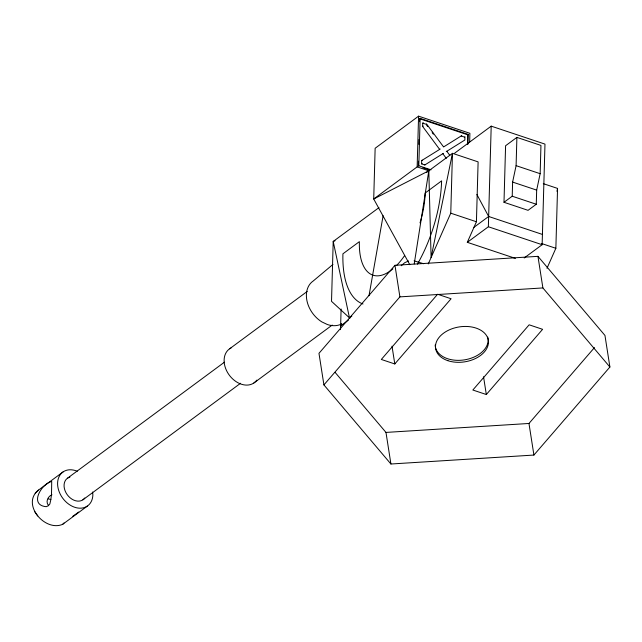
<?xml version="1.0" encoding="UTF-8"?>
<svg xmlns="http://www.w3.org/2000/svg" width="642" height="642" viewBox="0 0 642 642"><rect width="100%" height="100%" fill="white"/><g stroke="black" fill="none" stroke-linecap="round" stroke-linejoin="round"><path stroke-width="0.96" d="M340.525 329.635L341.103 309.019M409.773 264.681L373.716 198.996L417.148 166.888L418.576 116.162L469.896 133.303L469.655 141.986M418.423 161.206L418.287 166.142L418.801 165.764L420.133 118.361L468.251 134.427L467.97 144.193M418.897 144.418L419.033 139.475M419.539 121.699L419.619 118.738L420.133 118.361M443.381 153.35L424.795 164.962L421.585 163.887L421.682 160.564L422.195 160.179M440.163 149.016L439.65 149.401L422.645 126.466L422.733 123.136L423.247 122.758M428.262 263.926L450.764 213.184L452.458 153.31L478.113 161.88L476.428 221.755L467.304 242.323L515.422 258.389M467.456 144.57L467.737 134.812L468.251 134.427M467.304 242.323L488.369 226.754L491.202 126.145L544.978 144.113L542.137 244.714L524.201 257.972M503.994 202.294L505.591 145.742L516.898 137.388L540.949 145.421L540.155 173.693L536.672 190.112L536.271 204.252L528.053 210.327L503.994 202.294L512.22 196.219L512.613 182.079L516.096 165.66L516.898 137.388M546.992 268.284L555.86 248.293L557.553 188.411L543.293 183.652M414.226 263.878L428.808 170.788L417.148 166.888M369.006 295.705L383.113 215.728M556.951 191.332L557.553 188.411M63.125 471.878L38.52 490.063C20.857 503.954 44.884 532.17 62.707 524.297L87.344 506.089M341.713 324.21L340.629 325.895L341.68 324.202L340.629 325.895L348.47 320.101M394.958 265.298L318.97 353.333L323.921 384.911L390.922 464.006L533.919 455.058L609.9 367.023L604.957 335.437L537.948 256.351L394.958 265.298L399.902 296.877L323.921 384.911M394.79 363.958L451.077 298.747L437.603 294.245L381.324 359.456L394.79 363.958L392.013 346.19M486.323 394.525L542.602 329.314L529.136 324.812L472.849 390.023L486.323 394.525L483.538 376.758M335.076 372.344L385.978 432.419L528.968 423.471L594.476 347.579M62.707 524.297L63.999 522.965M401.202 265.732L404.637 262.763L408.569 260.973M35.174 493.241L38.52 490.063M332.949 264.44L313.208 281.003A25.792 19.132 53.5 0 0 321.883 321.923L327.484 324.571A25.792 19.132 53.5 0 0 341.584 323.961M78.685 512.059L72.819 516.28M418.576 116.162L375.145 148.262L373.716 198.996L428.808 170.788L431.095 257.538L452.458 153.31L426.4 172.57M422.645 126.466L423.158 126.081M432.7 132.244L432.186 132.629L433.326 134.17M421.585 163.887L422.099 163.509M443.879 146.769L461.742 135.614M424.795 164.962L425.309 164.577M378.957 207.639L333.206 241.456L331.521 301.331L349.922 318.272M454.705 153.125L491.202 126.145M229.651 348.775L307.213 291.452M67.562 478.154L224.443 362.184M82.898 499.813L240.581 383.258M253.871 382.985L332.227 325.069M351.824 316.137L349.481 317.87L333.206 241.456L335.06 240.742M473.948 227.34L488.658 216.474L542.434 234.434M421.682 160.564L439.65 149.401M51.962 494.781C47.853 496.29 45.365 501.843 48.447 505.431M399.902 296.877L542.891 287.937L609.9 367.023M48.254 498.938L50.341 499.324M414.09 260.853L423.688 263.734M419.619 118.738L467.737 134.812M422.733 123.136L425.943 124.211L426.457 123.826L443.566 146.906M461.229 135.992L464.431 137.067L464.944 136.682L464.856 140.012L446.27 151.616L446.784 151.239L449.809 155.324M516.096 165.66L540.155 173.693M512.613 182.079L536.672 190.112M512.22 196.219L536.271 204.252M418.801 165.764L431.023 169.841M422.982 167.714L429.562 169.913M450.764 213.184L476.428 221.755M541.607 243.527L555.86 248.293M488.369 226.754L542.137 244.714M426.513 124.973L427.644 126.506M442.868 153.735L446.278 158.341M34.636 511.554L37.758 515.959M476.87 194.478L488.658 216.474M537.948 256.351L542.891 287.937M528.968 423.471L533.919 455.058M385.978 432.419L390.922 464.006M92.6 492.021L92.873 494.878A20.961 15.544 53.5 0 1 74.207 507.1A20.961 15.544 53.5 0 1 57.652 482.038A20.961 15.544 53.5 0 1 77.281 471.268M487.751 337.074A26.675 17.679 -8.9 0 1 464.158 359.913A26.675 17.679 -8.9 0 1 435.164 344.995M420.012 222.894A60.974 28.12 -71.5 0 0 425.164 193.025L441.616 180.867A91.461 42.171 -71.5 0 1 417.436 264.119M404.629 255.572A60.974 28.12 -71.5 0 1 396.515 265.531M392.912 268.87A60.974 28.12 -71.5 0 1 359.376 241.657L342.924 253.815A91.461 42.171 -71.5 0 0 362.995 303.995M256.784 380.136A20.961 15.544 53.5 0 1 229.916 375.971A20.961 15.544 53.5 0 1 231.064 347.956M84.744 498.007A13.273 9.847 53.5 0 1 67.105 494.533A13.273 9.847 53.5 0 1 69.93 477.086M50.846 499.564L49.859 503.946L48.286 505.808L46.152 506.69C28.497 505.005 41.915 483.201 51.721 481.524L51.504 494.364L50.846 499.564M447.891 360.684A26.675 17.679 -8.9 0 0 488.442 342.732A26.675 17.679 -8.9 0 0 449.552 329.739A26.675 17.679 -8.9 0 0 447.891 360.684"/></g></svg>
